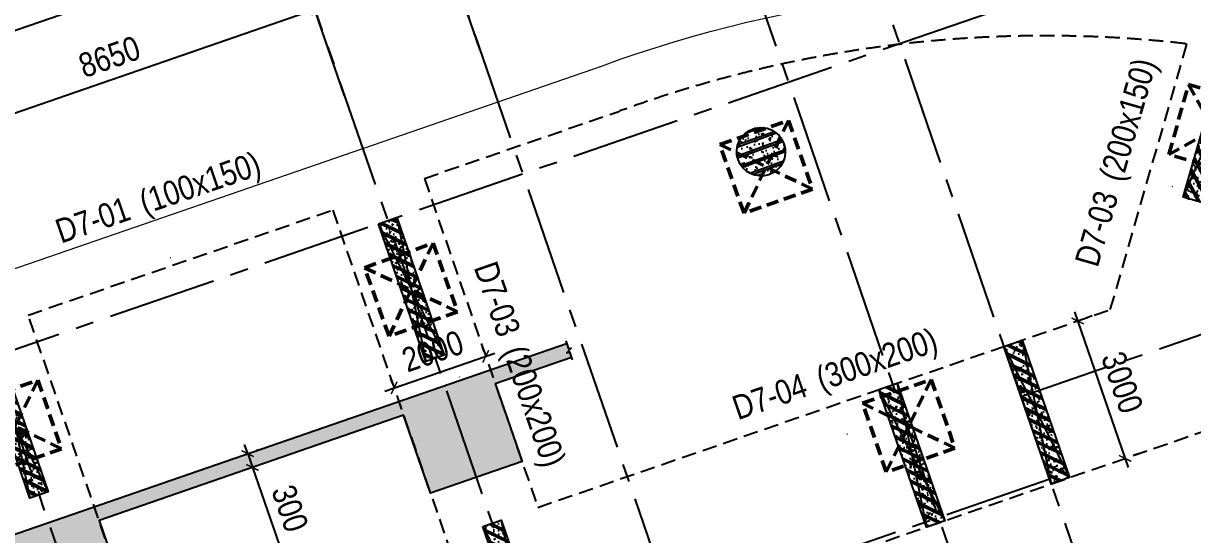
# Model space of a CAD drawing. Header units: millimetres. Extents: x -340714 to 2967022, y -655653 to 62.
# Drawn here: x 1718469 to 1742605, y -298330 to -287785 of the extents above; entities that cross this region are included whole.
import ezdxf
from ezdxf.enums import TextEntityAlignment as Align

# ---------------------------------------------------------------- set-up
doc = ezdxf.new("R2010")
doc.units = ezdxf.units.MM
doc.header["$LTSCALE"] = 100
doc.header["$PDMODE"] = 32
doc.header["$PDSIZE"] = 2.5
for name, pattern in [('CENTER2', [1.125, 0.75, -0.125, 0.125, -0.125]), ('DASHED', [4.5, 3, -1.5]), ('HIDDEN', [0.375, 0.25, -0.125])]:
    doc.linetypes.add(name, pattern=pattern)
for name, color, linetype in [('ccu11-Khuat', 9, 'DASHED'), ('ccu11-Manh', 8, 'Continuous'), ('ccu11-Thay', 7, 'Continuous'), ('ccu12-Text', 31, 'Continuous'), ('ccu12-Truc', 13, 'CENTER2'), ('KC2-DIM', 251, 'Continuous'), ('KT-Dim', 8, 'Continuous'), ('ST_MBDV Cot vach 220805$0$AUDIT_I_220805193045-5', 6, 'Continuous'), ('ST_MBDV Cot vach 220805$0$AUDIT_I_220805193045-6', 250, 'Continuous')]:
    doc.layers.add(name, color=color, linetype=linetype)
for name, color, linetype, lineweight in [('ccu12-Tencaukien', 9, 'Continuous', 15), ('KT-Net cot vach', 6, 'Continuous', 50), ('TNG hungdh1', 3, 'Continuous', 13)]:
    doc.layers.add(name, color=color, linetype=linetype, lineweight=lineweight)
doc.styles.add('Arial Narrow', font='ARIALN.TTF')
doc.dimstyles.new('ccu12-200', dxfattribs={"dimscale": 200, "dimtxt": 2.5, "dimasz": 1, "dimexe": 1, "dimexo": 2, "dimgap": 1, "dimtad": 1, "dimdec": 0, "dimrnd": 5, "dimdsep": 46, "dimtxsty": 'Arial Narrow', "dimblk": 'ARCHTICK', "dimcen": -1, "dimdle": 1, "dimclrd": 256, "dimclre": 256, "dimclrt": 3, "dimadec": 0, "dimazin": 2, "dimtfac": 0.1, "dimtdec": 0, "dimtmove": 0, "dimatfit": 1, "dimldrblk": 'ARCHTICK', "dimfxl": 1, "dimtvp": 0.833333, "dimtolj": 1, "dimtzin": 12, "dimarcsym": 0})

# ---------------------------------------------------------------- blocks, each defined once
blk = doc.blocks.new('_ARCHTICK')
at = {"color": 0, "linetype": 'ByBlock', "const_width": 0.15}
blk.add_lwpolyline([(-0.5, -0.5), (0.5, 0.5)], dxfattribs=at)
blk = doc.blocks.new('*D1019')
at = {"layer": 'Defpoints', "color": 0, "transparency": 16777216}
for p in [(363163, -37115), (306934, -51743), (308410, -56019, 0)]:
    blk.add_point(p, dxfattribs=at)
at = {"layer": 'KT-Dim', "lineweight": -2, "transparency": 16777216}
for p, q in [((361876, -32774), (306745, -51809)), ((363033, -36737), (361622, -32650)), ((308280, -55641), (306869, -51554))]:
    blk.add_line(p, q, dxfattribs=at)
at = {"layer": 'KT-Dim', "lineweight": -2, "transparency": 16777216, "xscale": 200, "yscale": 200, "zscale": 200}
for p, rotation in [((361687, -32839), 19.0477163778953), ((306934, -51743), 199.0477163778953)]:
    blk.add_blockref('_ARCHTICK', p, dxfattribs=dict(at, rotation=rotation))
at = {"layer": 'KT-Dim', "color": 3, "transparency": 16777216, "insert": (334162, -41861), "char_height": 500, "attachment_point": 5, "rotation": 19.0477, "style": 'Arial Narrow'}
blk.add_mtext('\\A1;57925', dxfattribs=at)
blk = doc.blocks.new('*D1023')
at = {"layer": 'Defpoints', "color": 0, "transparency": 16777216}
for p in [(333214, -44363), (333962, -46528), (325785, -49351)]:
    blk.add_point(p, dxfattribs=at)
at = {"layer": 'KT-Dim', "lineweight": -2, "transparency": 16777216}
for p, q in [((324849, -47251), (333403, -44298)), ((333831, -46150), (333149, -44174)), ((325655, -48973), (324972, -46997))]:
    blk.add_line(p, q, dxfattribs=at)
at = {"layer": 'KT-Dim', "lineweight": -2, "transparency": 16777216, "xscale": 200, "yscale": 200, "zscale": 200}
for p, rotation in [((333214, -44363), 19.04713796363416), ((325038, -47186), 199.0471379636342)]:
    blk.add_blockref('_ARCHTICK', p, dxfattribs=dict(at, rotation=rotation))
at = {"layer": 'KT-Dim', "color": 3, "transparency": 16777216, "insert": (328977, -45344), "char_height": 500, "attachment_point": 5, "rotation": 19.0471, "style": 'Arial Narrow'}
blk.add_mtext('\\A1;8650', dxfattribs=at)
blk = doc.blocks.new('*D1024')
at = {"layer": 'Defpoints', "color": 0, "transparency": 16777216}
for p in [(336003, -43400), (336750, -45566), (333962, -46528)]:
    blk.add_point(p, dxfattribs=at)
at = {"layer": 'KT-Dim', "lineweight": -2, "transparency": 16777216}
for p, q in [((333025, -44428), (336192, -43335)), ((336620, -45188), (335937, -43211)), ((333831, -46150), (333149, -44174))]:
    blk.add_line(p, q, dxfattribs=at)
at = {"layer": 'KT-Dim', "lineweight": -2, "transparency": 16777216, "xscale": 200, "yscale": 200, "zscale": 200}
for p, rotation in [((336003, -43400), 19.04713796363416), ((333214, -44363), 199.0471379636342)]:
    blk.add_blockref('_ARCHTICK', p, dxfattribs=dict(at, rotation=rotation))
at = {"layer": 'KT-Dim', "color": 3, "transparency": 16777216, "insert": (334460, -43451), "char_height": 500, "attachment_point": 5, "rotation": 19.0471, "style": 'Arial Narrow'}
blk.add_mtext('\\A1;2950', dxfattribs=at)
blk = doc.blocks.new('*D1025')
at = {"layer": 'Defpoints', "color": 0, "transparency": 16777216}
for p in [(341485, -41507), (342233, -43673), (336750, -45566)]:
    blk.add_point(p, dxfattribs=at)
at = {"layer": 'KT-Dim', "lineweight": -2, "transparency": 16777216}
for p, q in [((335814, -43466), (341674, -41442)), ((342102, -43295), (341420, -41318)), ((336620, -45188), (335937, -43211))]:
    blk.add_line(p, q, dxfattribs=at)
at = {"layer": 'KT-Dim', "lineweight": -2, "transparency": 16777216, "xscale": 200, "yscale": 200, "zscale": 200}
for p, rotation in [((341485, -41507), 19.04713796363416), ((336003, -43400), 199.0471379636342)]:
    blk.add_blockref('_ARCHTICK', p, dxfattribs=dict(at, rotation=rotation))
at = {"layer": 'KT-Dim', "color": 3, "transparency": 16777216, "insert": (338595, -42023), "char_height": 500, "attachment_point": 5, "rotation": 19.0471, "style": 'Arial Narrow'}
blk.add_mtext('\\A1;5800', dxfattribs=at)
blk = doc.blocks.new('*U651')
h = blk.add_hatch()
h.set_pattern_fill('VATLIEU04', color=250, scale=40, style=0, pattern_type=2)
h.set_pattern_definition([(50, (-550, 3050), (286.904, -25.101), [30, -330]), (355, (-550, 3050), (-55.5, 300.877), [24, -264]), (100.451, (-526.1, 3047.9), (231.404, 275.776), [25.496, -280.457]), (46.184, (-550, 3130), (426.896, -66.208), [45, -495]), (96.636, (-514.43, 3124.5), (373.865, 389.647), [38.244, -420.685]), (351.184, (-550, 3130), (373.865, 389.65), [36, -396]), (21, (-510, 3110), (238.763, -161.048), [30, -330]), (326, (-510, 3110), (97.326, 290.06), [24, -264]), (71.451, (-490.1, 3096.58), (336.09, 129.012), [25.496, -280.457]), (37.5, (-550, 3050), (4.864, 133.1575), [0, -260.8, 0, -268, 0, -265]), (7.5, (-550, 3050), (105.228, 157.7647), [0, -152.8, 0, -254.8, 0, -101]), (327.5, (-639.2, 3050), (213.529, -9.022), [0, -100, 0, -312, 0, -414]), (317.5, (-679.2, 3050), (233.274, 40.042), [0, -130, 0, -207.2, 0, -294]), (45, (-550, 3050), (-120.208, 120.208), []), (45, (-550, 3099), (-120.208, 120.208), [])])
h.paths.add_polyline_path([(-475, -475), (-75, -475), (-75, 2525), (-475, 2525)])
at = {"color": 6, "ltscale": 0.25}
blk.add_lwpolyline([(-475, -475), (-75, -475), (-75, 2525), (-475, 2525)], close=True, dxfattribs=at)
at = {"layer": 'Defpoints', "linetype": 'ByBlock', "ltscale": 30}
for p, q in [((-75, -475), (-475, 2525)), ((-475, -475), (-75, 2525))]:
    blk.add_line(p, q, dxfattribs=at)
blk = doc.blocks.new('*U657')
h = blk.add_hatch()
h.set_pattern_fill('VATLIEU04', color=250, scale=40, style=0, pattern_type=2)
h.set_pattern_definition([(50, (-550, 3038.88), (286.904, -25.101), [30, -330]), (355, (-550, 3038.88), (-55.5, 300.877), [24, -264]), (100.451, (-526.1, 3036.8), (231.404, 275.776), [25.496, -280.457]), (46.184, (-550, 3118.88), (426.896, -66.208), [45, -495]), (96.636, (-514.43, 3113.36), (373.865, 389.647), [38.244, -420.685]), (351.184, (-550, 3118.9), (373.865, 389.65), [36, -396]), (21, (-510, 3098.88), (238.763, -161.048), [30, -330]), (326, (-510, 3098.88), (97.326, 290.06), [24, -264]), (71.451, (-490.1, 3085.46), (336.09, 129.012), [25.496, -280.457]), (37.5, (-550, 3038.88), (4.864, 133.1575), [0, -260.8, 0, -268, 0, -265]), (7.5, (-550, 3038.88), (105.228, 157.7647), [0, -152.8, 0, -254.8, 0, -101]), (327.5, (-639.2, 3038.88), (213.529, -9.022), [0, -100, 0, -312, 0, -414]), (317.5, (-679.2, 3038.88), (233.274, 40.042), [0, -130, 0, -207.2, 0, -294]), (45, (-550, 3038.88), (-120.208, 120.208), []), (45, (-550, 3087.88), (-120.208, 120.208), [])])
h.paths.add_polyline_path([(-475, -475), (-75, -475), (-75, 2514), (-475, 2514)])
at = {"color": 6, "ltscale": 0.25}
blk.add_lwpolyline([(-475, -475), (-75, -475), (-75, 2514), (-475, 2514)], close=True, dxfattribs=at)
at = {"layer": 'Defpoints', "linetype": 'ByBlock', "ltscale": 30}
for p, q in [((-75, -475), (-475, 2514)), ((-475, -475), (-75, 2514))]:
    blk.add_line(p, q, dxfattribs=at)
blk = doc.blocks.new('MBCOTVACH-T7-PN')
at = {"layer": 'ST_MBDV Cot vach 220805$0$AUDIT_I_220805193045-6', "ltscale": 0.5}
h = blk.add_hatch(dxfattribs=at)
h.set_pattern_fill('VATLIEU04', color=256, scale=50, angle=335, pattern_type=2)
h.set_pattern_definition([(25, (179477.3, -29087.5), (311.76915, -180), [37.5, -412.5]), (330, (179477.3, -29087.5), (96.0694, 370.1782), [30, -330]), (75.4514, (179503.27, -29102.5), (407.83865, 190.1779), [31.8701, -350.57106]), (21.1842, (179519.55, -28996.86), (448.6488, -300.5234), [56.25, -618.75]), (71.6356, (179556.94, -29021.9), (629.386, 243.9225), [47.8051, -525.8565]), (326.1842, (179519.55, -28996.86), (629.3859, 243.923), [45, -495]), (356, (179554.3, -29040.65), (185.4137, -308.5802), [37.5, -412.5]), (301, (179554.3, -29040.65), (263.4901, 277.1898), [30, -330]), (46.4514, (179569.75, -29066.36), (448.9038, -31.3908), [31.8701, -350.57106]), (12.5, (179477.29, -29087.49), (75.8538, 148.28266), [0, -326, 0, -335, 0, -331.25]), (342.5, (179477.29, -29087.5), (202.55378, 123.1402), [0, -191, 0, -318.5, 0, -126.25]), (302.5, (179376.24, -29040.37), (237.13767, -123.02238), [0, -125, 0, -390, 0, -517.5]), (292.5, (179330.92, -29019.24), (285.42618, -77.8696), [0, -162.5, 0, -259, 0, -367.5]), (20, (179477.3, -29087.5), (-72.67928, 199.68468), []), (20, (179503.17, -29031.98), (-72.67928, 199.68468), [])])
edge = h.paths.add_edge_path()
edge.add_ellipse((33464, 10317), major_axis=(-163, 473), ratio=1, start_angle=0, end_angle=360)
at = {"layer": 'ST_MBDV Cot vach 220805$0$AUDIT_I_220805193045-5', "ltscale": 0.5}
blk.add_ellipse((33464, 10317), major_axis=(-163, 473), ratio=1, dxfattribs=at)
at = {"layer": 'ST_MBDV Cot vach 220805$0$AUDIT_I_220805193045-5', "linetype": 'ByBlock', "xscale": -1}
for name, p, rotation in [('*U657', (42236, 9856, 0), 343.8836854960887), ('*U651', (26173, 8534), 199.0471379540016), ('*U651', (39079, 6007, 0), 199.0471379540016), ('*U651', (17997, 5711), 199.0471379540016), ('*U651', (36503, 5118, 0), 199.0471379540016), ('*U651', (28327, 2295, 0), 199.0471379540016)]:
    blk.add_blockref(name, p, dxfattribs=dict(at, rotation=rotation))
blk = doc.blocks.new('*U712')
at = {"layer": 'ccu12-Tencaukien', "color": 8, "ltscale": 10000}
blk.add_line((361, -155), (354, -155), dxfattribs=at)
at = {"layer": 'ccu12-Text', "color": 2, "style": 'Arial Narrow', "width": 0.8}
blk.add_attdef('SH', text='', height=300, dxfattribs=at).set_placement((276, 6), align=Align.BOTTOM_RIGHT)
at = {"layer": 'ccu12-Text', "color": 31, "style": 'Arial Narrow', "width": 0.8}
for tag, p in [('(', (508, -75)), ('KT', (633, -75)), (')', (963, -75))]:
    blk.add_attdef(tag, text='', height=250, dxfattribs=at).set_placement(p, align=Align.BOTTOM_LEFT)
blk = doc.blocks.new('*U691')
at = {"layer": 'ccu12-Tencaukien', "color": 8, "ltscale": 10000}
blk.add_line((361, -155), (354, -155), dxfattribs=at)
at = {"layer": 'ccu12-Text', "color": 2, "style": 'Arial Narrow', "width": 0.8}
blk.add_attdef('SH', text='', height=300, dxfattribs=at).set_placement((276, 6), align=Align.BOTTOM_RIGHT)
at = {"layer": 'ccu12-Text', "color": 31, "style": 'Arial Narrow', "width": 0.8}
for tag, p in [('(', (508, -75)), ('KT', (633, -75)), (')', (963, -75))]:
    blk.add_attdef(tag, text='', height=250, dxfattribs=at).set_placement(p, align=Align.BOTTOM_LEFT)
blk = doc.blocks.new('*U694')
at = {"layer": 'ccu12-Tencaukien', "color": 8, "ltscale": 10000}
blk.add_line((361, -155), (354, -155), dxfattribs=at)
at = {"layer": 'ccu12-Text', "color": 2, "style": 'Arial Narrow', "width": 0.8}
blk.add_attdef('SH', text='', height=300, dxfattribs=at).set_placement((276, 6), align=Align.BOTTOM_RIGHT)
at = {"layer": 'ccu12-Text', "color": 31, "style": 'Arial Narrow', "width": 0.8}
for tag, p in [('(', (508, -75)), ('KT', (633, -75)), (')', (963, -75))]:
    blk.add_attdef(tag, text='', height=250, dxfattribs=at).set_placement(p, align=Align.BOTTOM_LEFT)
blk = doc.blocks.new('*U695')
at = {"layer": 'ccu12-Tencaukien', "color": 8, "ltscale": 10000}
blk.add_line((361, -155), (354, -155), dxfattribs=at)
at = {"layer": 'ccu12-Text', "color": 2, "style": 'Arial Narrow', "width": 0.8}
blk.add_attdef('SH', text='', height=300, dxfattribs=at).set_placement((276, 6), align=Align.BOTTOM_RIGHT)
at = {"layer": 'ccu12-Text', "color": 31, "style": 'Arial Narrow', "width": 0.8}
for tag, p in [('(', (508, -75)), ('KT', (633, -75)), (')', (963, -75))]:
    blk.add_attdef(tag, text='', height=250, dxfattribs=at).set_placement(p, align=Align.BOTTOM_LEFT)
blk = doc.blocks.new('MBKC-T7-PN-1')
at = {"layer": 'ST_MBDV Cot vach 220805$0$AUDIT_I_220805193045-6', "ltscale": 0.5}
h = blk.add_hatch(dxfattribs=at)
h.set_pattern_fill('VATLIEU04', color=256, scale=50, angle=335, pattern_type=2)
h.set_pattern_definition([(25, (179477.3, -29087.5), (311.76915, -180), [37.5, -412.5]), (330, (179477.3, -29087.5), (96.0694, 370.1782), [30, -330]), (75.4514, (179503.27, -29102.5), (407.83865, 190.1779), [31.8701, -350.57106]), (21.1842, (179519.55, -28996.86), (448.6488, -300.5234), [56.25, -618.75]), (71.6356, (179556.94, -29021.9), (629.386, 243.9225), [47.8051, -525.8565]), (326.1842, (179519.55, -28996.86), (629.3859, 243.923), [45, -495]), (356, (179554.3, -29040.65), (185.4137, -308.5802), [37.5, -412.5]), (301, (179554.3, -29040.65), (263.4901, 277.1898), [30, -330]), (46.4514, (179569.75, -29066.36), (448.9038, -31.3908), [31.8701, -350.57106]), (12.5, (179477.29, -29087.49), (75.8538, 148.28266), [0, -326, 0, -335, 0, -331.25]), (342.5, (179477.29, -29087.5), (202.55378, 123.1402), [0, -191, 0, -318.5, 0, -126.25]), (302.5, (179376.24, -29040.37), (237.13767, -123.02238), [0, -125, 0, -390, 0, -517.5]), (292.5, (179330.92, -29019.24), (285.42618, -77.8696), [0, -162.5, 0, -259, 0, -367.5]), (20, (179477.3, -29087.5), (-72.67928, 199.68468), []), (20, (179503.17, -29031.98), (-72.67928, 199.68468), [])])
edge = h.paths.add_edge_path()
edge.add_ellipse((33463.8, 10317.4), major_axis=(-163.1, 472.6), ratio=0.9999997, start_angle=0, end_angle=360)
at = {"layer": 'ccu11-Khuat', "color": 4}
blk.add_line((40674, 7060.3), (42256.1, 12535.8), dxfattribs=at)
for points in [[(26514.2, 9767), (30527.2, 11150.4, -0.1164027), (42215.6, 12547.4), (42256.1, 12535.8)], [(34861.9, -11463.5, 0.0864029), (30345.9, -12154.2), (25509.3, -13827.9), (18336.5, 6947.9)]]:
    blk.add_lwpolyline(points, format="xyb", dxfattribs=at)
for points in [[(26514.2, 9767), (28857.2, 2980.6), (40674, 7060.3)], [(18336.5, 6947.9), (24623.4, 9115.2)], [(24623.4, 9115.2), (27945.7, -507.8), (30745.8, 458.9)], [(32636.3, 1111.6), (55053.9, 8851.2)]]:
    blk.add_lwpolyline(points, dxfattribs=at)
at = {"layer": 'ccu11-Manh'}
blk.add_line((27975.3, 5535.2), (29549.3, 6078.6), dxfattribs=at)
at = {"layer": 'TNG hungdh1'}
blk.add_lwpolyline([(30192.5, 12092.8, -0.1171193), (42412.4, 13531.4), (57798.8, 9101.6, -0.2840118), (60755, 5748.6), (65985.7, -9368.9, 0.3181295), (69743.1, -12060.8), (99390.1, -12228.7, -0.3265251), (102151.5, -14244.6), (105660.6, -29755.3, -0.4508632), (101746.7, -36141.3), (55535.1, -35879.2, -0.3332431), (50103.5, -32276.3), (45597.8, -19255.7, 0.3734654), (30668.6, -13100.8), (11293.4, -19805.5), (11293.4, -19805.5, -0.3703336), (6440.8, -17879.2), (-1057, -3542.9, -0.4584761), (1179.4, 2090.9), (30192.5, 12092.8)], format="xyb", dxfattribs=at)
blk = doc.blocks.new('*D773')
at = {"layer": 'Defpoints', "color": 0, "transparency": 16777216}
for p in [(1740153, -293949), (1741132, -296785), (1741211, -296758)]:
    blk.add_point(p, dxfattribs=at)
at = {"layer": 'KC2-DIM', "lineweight": -2, "transparency": 16777216}
for p, q in [((1740166, -293733), (1741276, -296947)), ((1740531, -293818), (1740421, -293857)), ((1741510, -296654), (1741400, -296692))]:
    blk.add_line(p, q, dxfattribs=at)
at = {"layer": 'KC2-DIM', "lineweight": -2, "transparency": 16777216, "xscale": 200, "yscale": 200, "zscale": 200}
for p, rotation in [((1740231, -293922), 109.0471379539123), ((1741211, -296758), 289.0471379539123)]:
    blk.add_blockref('_ARCHTICK', p, dxfattribs=dict(at, rotation=rotation))
at = {"layer": 'KC2-DIM', "color": 3, "transparency": 16777216, "insert": (1741151, -295191), "char_height": 500, "attachment_point": 5, "rotation": 289.0471, "style": 'Arial Narrow'}
blk.add_mtext('\\A1;3000', dxfattribs=at)
blk = doc.blocks.new('*D774')
at = {"layer": 'Defpoints', "color": 0, "transparency": 16777216}
for p in [(1728013, -294652), (1728109, -294931), (1726219, -295583)]:
    blk.add_point(p, dxfattribs=at)
at = {"layer": 'KC2-DIM', "lineweight": -2, "transparency": 16777216}
for p, q in [((1725933, -295370), (1728202, -294586)), ((1727979, -294553), (1727947, -294463)), ((1726088, -295205), (1726057, -295115))]:
    blk.add_line(p, q, dxfattribs=at)
at = {"layer": 'KC2-DIM', "lineweight": -2, "transparency": 16777216, "xscale": 200, "yscale": 200, "zscale": 200}
for p, rotation in [((1728013, -294652), 19.04713795390963), ((1726122, -295304), 199.0471379539096)]:
    blk.add_blockref('_ARCHTICK', p, dxfattribs=dict(at, rotation=rotation))
at = {"layer": 'KC2-DIM', "color": 3, "transparency": 16777216, "insert": (1726919, -294548), "char_height": 500, "attachment_point": 5, "rotation": 19.0471, "style": 'Arial Narrow'}
blk.add_mtext('\\A1;2000', dxfattribs=at)
blk = doc.blocks.new('*D799')
at = {"layer": 'Defpoints', "color": 0, "transparency": 16777216}
for p in [(1722944, -296714), (1723042, -296997), (1723197, -296944)]:
    blk.add_point(p, dxfattribs=at)
at = {"layer": 'KC2-DIM', "lineweight": -2, "transparency": 16777216}
for p, q in [((1723099, -296660), (1723034, -296471)), ((1723322, -296583), (1723288, -296595)), ((1723099, -296660), (1723197, -296944)), ((1723420, -296867), (1723386, -296879)), ((1723197, -296944), (1723753, -298555))]:
    blk.add_line(p, q, dxfattribs=at)
at = {"layer": 'KC2-DIM', "lineweight": -2, "transparency": 16777216, "xscale": 200, "yscale": 200, "zscale": 200}
for p, rotation in [((1723099, -296660), 289.0471379540357), ((1723197, -296944), 109.0471379540358)]:
    blk.add_blockref('_ARCHTICK', p, dxfattribs=dict(at, rotation=rotation))
at = {"layer": 'KC2-DIM', "color": 3, "transparency": 16777216, "insert": (1723971, -297790), "char_height": 500, "attachment_point": 5, "rotation": 289.0471, "style": 'Arial Narrow'}
blk.add_mtext('\\A1;300', dxfattribs=at)
blk = doc.blocks.new('*U1064')
at = {"color": 6, "linetype": 'HIDDEN', "ltscale": 10}
for p, q in [((1025, -1025), (-475, 475)), ((1025, 475), (-475, -1025))]:
    blk.add_line(p, q, dxfattribs=at)
blk.add_lwpolyline([(-475, 475), (1025, 475), (1025, -1025), (-475, -1025)], close=True, dxfattribs=at)
blk = doc.blocks.new('MBDV-COTVACH-T7-PN')
at = {"layer": 'KT-Net cot vach'}
for p, rotation in [((42617, 11116), 344.2212204098554), ((33221, 10173, 0), 19.35977521795311), ((25888, 7638, 0), 19.6849732125525), ((17721, 4822), 19.04713795399666), ((36164, 4835, 0), 19.04713795399666)]:
    blk.add_blockref('*U1064', p, dxfattribs=dict(at, rotation=rotation))
blk = doc.blocks.new('Grid-ST-flat-3')
at = {"layer": 'ccu12-Truc', "ltscale": 30}
for p, q in [((369404.7, -36752.1), (304555.5, -59141.2)), ((343189.8, -39014.7), (361219.3, -91236.4)), ((340897.6, -39806), (359986.9, -95097.6)), ((335415.2, -41698.9), (354504.5, -96990.4)), ((332626.7, -42661.6), (351716, -97953.1)), ((371917.5, -44030.6), (347796.7, -52358.2)), ((324450.3, -45484.5), (343539.5, -100776)), ((348389.9, -54057.7), (307655.7, -68121.1))]:
    blk.add_line(p, q, dxfattribs=at)
at = {"layer": 'KT-Dim'}
dim = blk.add_aligned_dim(p1=(363163.5, -37115.1), p2=(308410.2, -56019.2, 0), distance=-4523.4, dimstyle='ccu12-200', dxfattribs=at)
dim.commit()
dim.dimension.update_dxf_attribs({"geometry": '*D1019', "text_midpoint": (334162.1, -41861.1)})
for base, p1, p2, picture, middle in [((341485, -41507.4), (336750.2, -45565.7), (342232.6, -43672.9), '*D1025', (338595.2, -42023.5)), ((336002.6, -43400.2), (333961.7, -46528.4), (336750.2, -45565.7), '*D1024', (334459.7, -43451.2)), ((333214.1, -44363), (325785.3, -49351.3), (333961.7, -46528.4), '*D1023', (328977.3, -45344))]:
    dim = blk.add_linear_dim(base=base, p1=p1, p2=p2, angle=19.04714, dimstyle='ccu12-200', dxfattribs=at)
    dim.commit()
    dim.dimension.update_dxf_attribs({"geometry": picture, "text_midpoint": middle})

msp = doc.modelspace()

# ---------------------------------------------------------------- hatches: boundary and pattern name
at = {"layer": 'Defpoints'}
h = msp.add_hatch(dxfattribs=at)
h.set_pattern_fill('BETONG', color=252, scale=30, pattern_type=2)
h.set_pattern_definition([(0, (0, 0), (0, 155.884573), [3.75, -86.25]), (0, (0, 6.5), (0, 155.884573), [3.75, -86.25]), (120, (0, 0), (-135, -77.942286), [3.75, -86.25]), (120, (5.62, 3.25), (-135, -77.942286), [3.75, -86.25]), (0, (45, 77.94), (0, 155.884573), [3.75, -86.25]), (0, (45, 84.44), (0, 155.884573), [3.75, -86.25]), (120, (45, 77.94), (-135, -77.942286), [3.75, -86.25]), (120, (50.62, 81.19), (-135, -77.942286), [3.75, -86.25]), (60, (3.75, 0), (-135, 77.942286), [3.75, -86.25]), (60, (-1.88, 3.25), (-135, 77.942286), [3.75, -86.25]), (60, (48.75, -77.94), (-135, 77.942286), [3.75, -86.25]), (60, (43.12, -74.7), (-135, 77.942286), [3.75, -86.25]), (45, (0, 0), (-31.8198052, 31.8198052), []), (50, (0, 0), (215.178055, -18.82564), [22.5, -247.5]), (355, (0, 0), (-41.6254, 225.65764), [18, -198]), (100.4514, (17.93, -1.57), (173.552815, 206.831863), [19.122057, -210.342634]), (46.1842, (0, 60), (320.172315, -49.655704), [33.75, -371.25]), (96.6356, (26.68, 55.86), (280.39881, 292.23536), [28.683086, -315.5139]), (351.1842, (0, 60), (280.398584, 292.23558), [27, -297]), (21, (30, 45), (179.072116, -120.785667), [22.5, -247.5]), (326, (30, 45), (72.9946, 217.545014), [18, -198]), (71.4514, (44.92, 34.93), (252.066789, 96.75915), [19.122057, -210.342634]), (37.5, (0, 0), (3.6479566, 99.868156), [0, -195.6, 0, -201, 0, -198.75]), (7.5, (0, 0), (78.920861, 118.3235136), [0, -114.6, 0, -191.1, 0, -75.75]), (327.5, (-66.9, 0), (160.146731, -6.7664615), [0, -75, 0, -234, 0, -310.5]), (317.5, (-96.9, 0), (174.955851, 30.031495), [0, -97.5, 0, -155.4, 0, -220.5])])
h.paths.add_polyline_path([(1714548.1, -299930), (1718140.1, -298689.9), (1718694.9, -300296.8), (1720585.4, -299644.1), (1720030.6, -298037.2), (1726316.5, -295867), (1726871.3, -297473.9), (1728761.8, -296821.2), (1728207, -295214.3), (1729781, -294670.9), (1729741.9, -294557.4), (1729685.1, -294577), (1729779, -294481.1), (1729722.3, -294500.7), (1729683.1, -294387.3), (1701689.4, -304052.1), (1702178.9, -305470), (1704069.4, -304817.3), (1703677.8, -303683), (1707175.2, -302475.5), (1707729.9, -304082.4), (1709620.4, -303429.7), (1709065.7, -301822.8), (1712657.6, -300582.7), (1713212.4, -302189.6), (1715102.9, -301536.9)])

# ---------------------------------------------------------------- linework, layer by layer
at = {"layer": 'Defpoints', "color": 252}
for points in [[(1728207, -295214.3), (1728761.8, -296821.2), (1726871.3, -297473.9), (1726316.5, -295867), (1720030.6, -298037.2), (1720585.4, -299644.1), (1718694.9, -300296.8), (1718140.1, -298689.9), (1714548.1, -299930), (1715102.9, -301536.9), (1713212.4, -302189.6), (1712657.6, -300582.7), (1709065.7, -301822.8), (1709620.4, -303429.7), (1707729.9, -304082.4), (1707175.2, -302475.5), (1703677.8, -303683), (1704069.4, -304817.3), (1702178.9, -305470), (1701689.4, -304052.1), (1729683.1, -294387.3)], [(1729663.5, -294330.6), (1729722.3, -294500.7), (1729779, -294481.1), (1729685.1, -294577), (1729741.9, -294557.4), (1729800.6, -294727.6)]]:
    msp.add_lwpolyline(points, dxfattribs=at)

# ---------------------------------------------------------------- block references
msp.add_blockref('Grid-ST-flat-3', (1391269.1, -243129.8))
at = {"layer": 'ccu11-Thay'}
msp.add_blockref('MBDV-COTVACH-T7-PN', (1700231.7, -300749.5), dxfattribs=at)
at = {"layer": 'ccu12-Tencaukien', "extrusion": (1.05373e-06, -2.06085e-07, 1)}
ref = msp.add_blockref('*U695', (1741488.3, -291288, -0.2), dxfattribs=dict(at, xscale=1.815893337873053, yscale=1.815893337873053, zscale=1.815893337873053, rotation=34.34782160090353))
ref.add_attrib('KT', '(200x150)', dxfattribs={"color": 31, "extrusion": (1.05373e-06, -2.06085e-07, 1), "height": 500, "rotation": 73.89899, "style": 'Arial Narrow'}).set_placement((1741293.2, -291118.8, 1.9), align=Align.BOTTOM_LEFT)
ref.add_attrib('SH', 'D7-03', dxfattribs={"color": 2, "extrusion": (1.05373e-06, -2.06085e-07, 1), "height": 500, "rotation": 73.89899, "style": 'Arial Narrow'}).set_placement((1741221.3, -291380, 1.9), align=Align.BOTTOM_RIGHT)
at = {"layer": 'ccu12-Tencaukien', "extrusion": (4.37666e-07, -9.80437e-07, 1)}
ref = msp.add_blockref('*U712', (1720998.3, -292128.3, -0.1), dxfattribs=dict(at, xscale=1.815893337873054, yscale=1.815893337873054, zscale=1.815893337873054, rotation=339.469833737933))
ref.add_attrib('KT', '(100x150)', dxfattribs={"color": 31, "extrusion": (4.37666e-07, -9.80437e-07, 1), "height": 500, "rotation": 19.02101, "style": 'Arial Narrow'}).set_placement((1721024.4, -291871.3, 1), align=Align.BOTTOM_LEFT)
ref.add_attrib('SH', 'D7-01', dxfattribs={"color": 2, "extrusion": (4.37666e-07, -9.80437e-07, 1), "height": 500, "rotation": 19.02101, "style": 'Arial Narrow'}).set_placement((1720769.4, -291962.7, 1), align=Align.BOTTOM_RIGHT)
at = {"layer": 'ccu12-Tencaukien', "extrusion": (-9.79924e-07, -4.38813e-07, 1)}
ref = msp.add_blockref('*U691', (1727964.7, -294566.5, 0.2), dxfattribs=dict(at, xscale=1.815893337873053, yscale=1.815893337873053, zscale=1.815893337873053, rotation=249.5369337144434))
ref.add_attrib('KT', '(200x200)', dxfattribs={"color": 31, "extrusion": (-9.79924e-07, -4.38813e-07, 1), "height": 500, "rotation": 289.08811, "style": 'Arial Narrow'}).set_placement((1728221.7, -294592.4, -1.6), align=Align.BOTTOM_LEFT)
ref.add_attrib('SH', 'D7-03', dxfattribs={"color": 2, "extrusion": (-9.79924e-07, -4.38813e-07, 1), "height": 500, "rotation": 289.08811, "style": 'Arial Narrow'}).set_placement((1728130, -294337.4, -1.6), align=Align.BOTTOM_RIGHT)
at = {"layer": 'ccu12-Tencaukien', "extrusion": (4.38813e-07, -9.79924e-07, 1)}
ref = msp.add_blockref('*U694', (1734970.2, -295769.3, -0.1), dxfattribs=dict(at, xscale=1.815893337873055, yscale=1.815893337873055, zscale=1.815893337873055, rotation=339.536933714468))
ref.add_attrib('KT', '(300x200)', dxfattribs={"color": 31, "extrusion": (4.38813e-07, -9.79924e-07, 1), "height": 500, "rotation": 19.08811, "style": 'Arial Narrow'}).set_placement((1734996.1, -295512.3, 1.1), align=Align.BOTTOM_LEFT)
ref.add_attrib('SH', 'D7-04', dxfattribs={"color": 2, "extrusion": (4.38813e-07, -9.79924e-07, 1), "height": 500, "rotation": 19.08811, "style": 'Arial Narrow'}).set_placement((1734741.1, -295604, 1.1), align=Align.BOTTOM_RIGHT)
at = {"layer": 'Defpoints', "color": 252}
msp.add_blockref('MBKC-T7-PN-1', (1700231.7, -300749.5), dxfattribs=at)
at = {"layer": 'KC2-DIM'}
msp.add_blockref('MBCOTVACH-T7-PN', (1700231.7, -300749.5), dxfattribs=at)

# ---------------------------------------------------------------- dimensions: what is measured, and where the dimension line sits
for p1, p2, distance, picture, middle in [((1740153.2, -293948.9), (1741132.2, -296784.7), 82.8, '*D773', (1741151.4, -295191.2)), ((1726218.6, -295583.4), (1728109.1, -294930.7), 295.3, '*D774', (1726918.9, -294547.6)), ((1722944.2, -296713.9), (1723042.1, -296997.5), 163.6, '*D799', (1723970.5, -297790.1))]:
    dim = msp.add_aligned_dim(p1=p1, p2=p2, distance=distance, dimstyle='ccu12-200', override={"dimzin": 0}, dxfattribs=at)
    dim.commit()
    dim.dimension.update_dxf_attribs({"geometry": picture, "text_midpoint": middle})

doc.saveas('drawing.dxf')
